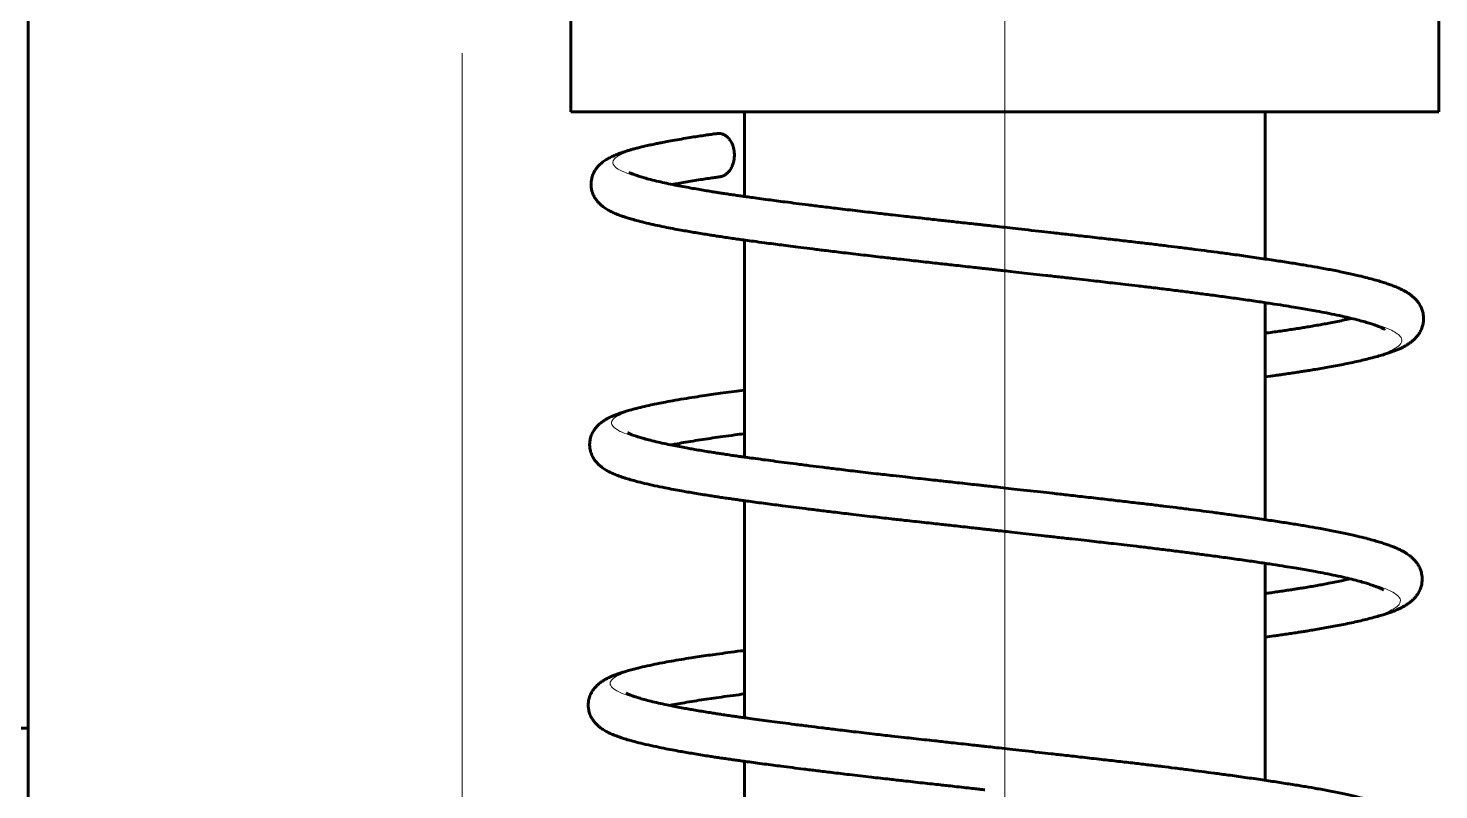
# Model space of a CAD drawing. Header units: millimetres. Extents: x 0 to 594, y 0 to 420.
# Drawn here: x 476.915 to 480.165, y 314.181 to 315.935 of the extents above; entities that cross this region are included whole.
import ezdxf

# ---------------------------------------------------------------- set-up
doc = ezdxf.new("R2010")
doc.units = ezdxf.units.MM
for name, pattern in [('K5LT_AXLED', [19.5, 15, -1.5, 1.5, -1.5]), ('K5LT_BASIC', [0]), ('K5LT_THIN', [0])]:
    doc.linetypes.add(name, pattern=pattern)
doc.layers.add('Системный слой', color=7, linetype='Continuous')

# ---------------------------------------------------------------- blocks, each defined once
blk = doc.blocks.new('U328')
at = {"layer": 'Системный слой', "color": 30, "linetype": 'K5LT_AXLED', "lineweight": 18, "true_color": 0xff8000}
blk.add_line((477.9147, 313.2279), (477.9147, 315.8779), dxfattribs=at)
blk = doc.blocks.new('U333')
at = {"layer": 'Системный слой', "color": 30, "linetype": 'K5LT_AXLED', "lineweight": 18, "true_color": 0xff8000}
blk.add_line((477.9147, 313.2279), (477.9147, 315.7579), dxfattribs=at)
blk = doc.blocks.new('U332')
at = {"layer": 'Системный слой', "color": 30, "linetype": 'K5LT_AXLED', "lineweight": 18, "true_color": 0xff8000}
blk.add_line((479.1647, 306.5114), (479.1647, 333.0114), dxfattribs=at)
at = {"layer": 'Системный слой', "color": 5, "linetype": 'K5LT_BASIC', "lineweight": 60, "true_color": 0x0000ff}
for p, q in [((476.9147, 307.8979), (476.9147, 317.3979)), ((478.1647, 315.743), (478.1647, 315.993)), ((480.1647, 315.743), (480.1647, 315.993)), ((478.1647, 315.743), (480.1647, 315.743)), ((478.5647, 315.743), (478.5647, 315.5479)), ((479.7647, 315.743), (479.7647, 315.4038)), ((478.5647, 315.4475), (478.5647, 314.9475)), ((479.7647, 315.3032), (479.7647, 314.8033)), ((478.5647, 314.8471), (478.5647, 314.3471)), ((479.7647, 314.7028), (479.7647, 314.2029)), ((478.5647, 314.2466), (478.5647, 313.7466))]:
    blk.add_line(p, q, dxfattribs=at)
for points, knots in [([(479.1254, 315.381), (479.1251, 315.3811), (479.1227, 315.3813), (479.1143, 315.3822), (479.1019, 315.3836), (479.0846, 315.3855), (479.0639, 315.3878), (479.0437, 315.3901), (479.0253, 315.3921), (479.007, 315.3941), (478.987, 315.3963), (478.966, 315.3986), (478.9434, 315.4011), (478.9162, 315.4041), (478.8808, 315.4081), (478.8383, 315.413), (478.7945, 315.4181), (478.7556, 315.4228), (478.7232, 315.4268), (478.6959, 315.4302), (478.6719, 315.4333), (478.651, 315.436), (478.6309, 315.4386), (478.6092, 315.4415), (478.5871, 315.4444), (478.5673, 315.4471), (478.551, 315.4494), (478.5359, 315.4515), (478.5213, 315.4536), (478.5076, 315.4557), (478.4951, 315.4576), (478.4822, 315.4596), (478.4677, 315.4619), (478.4523, 315.4644), (478.4369, 315.4671), (478.4209, 315.4699), (478.4033, 315.4731), (478.3838, 315.4769), (478.3637, 315.4811), (478.3431, 315.4857), (478.3246, 315.4902), (478.309, 315.4944), (478.2973, 315.4979), (478.2882, 315.5008), (478.2811, 315.5032), (478.2748, 315.5055), (478.2691, 315.5078), (478.264, 315.51), (478.2594, 315.5122), (478.255, 315.5144), (478.2505, 315.5168), (478.2459, 315.5196), (478.2413, 315.5227), (478.2365, 315.5264), (478.2316, 315.5307), (478.2266, 315.536), (478.2218, 315.5423), (478.2174, 315.5499), (478.2139, 315.5585), (478.2119, 315.5675), (478.2114, 315.5754), (478.2117, 315.5825), (478.2129, 315.5894), (478.2151, 315.5968), (478.2185, 315.6044), (478.2228, 315.6113), (478.2275, 315.6172), (478.2322, 315.622), (478.2367, 315.6258), (478.241, 315.6291), (478.2452, 315.632), (478.2497, 315.6346), (478.2542, 315.6371), (478.2593, 315.6397), (478.2648, 315.6422), (478.271, 315.6447), (478.2777, 315.6472), (478.2854, 315.6499), (478.2937, 315.6526), (478.3019, 315.655), (478.3098, 315.6572), (478.3181, 315.6594), (478.3282, 315.6619), (478.3402, 315.6648), (478.3528, 315.6676), (478.3647, 315.67), (478.3768, 315.6725), (478.3915, 315.6753), (478.4096, 315.6785), (478.4291, 315.6819), (478.4475, 315.6848), (478.4641, 315.6874), (478.4791, 315.6896), (478.4923, 315.6915), (478.4991, 315.6924), (478.5018, 315.6928)], [0, 0, 0, 0, 0.265235, 0.497802, 0.731105, 1.009525, 1.311097, 1.57626, 1.7933, 2.033244, 2.330516, 2.660265, 2.982506, 3.37741, 3.917595, 4.608313, 5.333723, 5.959026, 6.469896, 6.941848, 7.360369, 7.725459, 8.039338, 8.421671, 8.881483, 9.272675, 9.626854, 9.986732, 10.437184, 10.887616, 11.253752, 11.615039, 12.076027, 12.57893, 13.055191, 13.569076, 14.255354, 15.050977, 16.033739, 17.089903, 18.362295, 19.497644, 20.57942, 21.478366, 22.327682, 23.140661, 24.104329, 25.110747, 26.122845, 27.16118, 28.352574, 29.797203, 31.415187, 33.201967, 35.479663, 37.978083, 40.919411, 44.001991, 47.683074, 50.967546, 53.789356, 55.923473, 58.395521, 61.245866, 64.391505, 67.516631, 70.357371, 72.744355, 74.740692, 76.435277, 78.035139, 79.436115, 80.819821, 82.112428, 83.391156, 84.494621, 85.501753, 86.486212, 87.386382, 88.146687, 88.72041, 89.288527, 89.930056, 90.629578, 91.20002, 91.617941, 91.983362, 92.433336, 92.97112, 93.51433, 94.015123, 94.470242, 94.94872, 95.458639, 96, 96, 96, 96]), ([(478.2999, 315.6034), (478.2999, 315.6034), (478.3003, 315.6031), (478.3016, 315.6024), (478.3031, 315.6016), (478.3052, 315.6007), (478.3082, 315.5994), (478.3123, 315.5977), (478.3175, 315.5959), (478.3244, 315.5937), (478.3342, 315.5907), (478.3484, 315.5868), (478.3655, 315.5826), (478.3846, 315.5784), (478.4031, 315.5745), (478.422, 315.5708), (478.4399, 315.5675), (478.4571, 315.5645), (478.473, 315.5618), (478.487, 315.5595), (478.4987, 315.5577), (478.5089, 315.5561), (478.5194, 315.5545), (478.531, 315.5527), (478.5434, 315.5509), (478.555, 315.5493), (478.5669, 315.5476), (478.5809, 315.5457), (478.5987, 315.5432), (478.6185, 315.5406), (478.6389, 315.5378), (478.6605, 315.535), (478.6847, 315.5319), (478.7125, 315.5284), (478.7441, 315.5244), (478.7822, 315.5198), (478.8249, 315.5147), (478.8675, 315.5097), (478.9031, 315.5057), (478.9297, 315.5027), (478.9507, 315.5003), (478.9697, 315.4983), (478.9886, 315.4962), (479.0067, 315.4942), (479.0229, 315.4924), (479.0383, 315.4907), (479.0548, 315.4889), (479.0738, 315.4868), (479.0931, 315.4847), (479.1089, 315.4829), (479.1189, 315.4818), (479.1243, 315.4812), (479.1257, 315.481), (479.1259, 315.481)], [0, 0, 0, 0, 3.597119, 5.80519, 7.883678, 9.805189, 11.91901, 13.853854, 15.531926, 17.168938, 19.299795, 21.520842, 23.926488, 25.714811, 27.497365, 28.930601, 30.220586, 31.282825, 32.212741, 33.052032, 33.706744, 34.228895, 34.815961, 35.523893, 36.200939, 36.760124, 37.192073, 37.744357, 38.412413, 39.119998, 39.73897, 40.394058, 41.192334, 42.045799, 43.009068, 44.087103, 45.38219, 46.632275, 47.609601, 48.313234, 48.830449, 49.34974, 49.880006, 50.35509, 50.751659, 51.07978, 51.445451, 51.888654, 52.415697, 52.909756, 53.333144, 53.670899, 54, 54, 54, 54]), ([(478.5087, 315.5933), (478.5071, 315.5931), (478.5021, 315.5924), (478.4905, 315.5907), (478.4759, 315.5885), (478.4592, 315.586), (478.4415, 315.5831), (478.4241, 315.5801), (478.4099, 315.5775), (478.4019, 315.576), (478.3989, 315.5754)], [0, 0, 0, 0, 1.560476, 3.022186, 4.475036, 5.886388, 7.348862, 8.772535, 10.119725, 11, 11, 11, 11]), ([(479.1259, 315.481), (479.1303, 315.4805), (479.1411, 315.4793), (479.1633, 315.4769), (479.1978, 315.473), (479.2378, 315.4685), (479.28, 315.4638), (479.3134, 315.46), (479.3521, 315.4557), (479.3927, 315.451), (479.4328, 315.4465), (479.469, 315.4423), (479.5027, 315.4384), (479.5336, 315.4346), (479.5643, 315.4309), (479.5945, 315.4271), (479.6246, 315.4232), (479.6549, 315.4192), (479.6882, 315.4147), (479.7258, 315.4095), (479.7644, 315.4039), (479.8011, 315.3984), (479.8341, 315.3932), (479.8642, 315.3883), (479.8939, 315.3831), (479.9244, 315.3774), (479.9545, 315.3712), (479.9803, 315.3654), (480.0006, 315.3603), (480.0167, 315.356), (480.0297, 315.3522), (480.0412, 315.3486), (480.0519, 315.3449), (480.0621, 315.3411), (480.0715, 315.3372), (480.0797, 315.3333), (480.0865, 315.3298), (480.0921, 315.3264), (480.097, 315.3232), (480.1017, 315.3198), (480.1065, 315.3157), (480.1116, 315.3108), (480.1169, 315.3045), (480.1219, 315.2969), (480.126, 315.2883), (480.1284, 315.2799), (480.1296, 315.2723), (480.1299, 315.2655), (480.1293, 315.2579), (480.1275, 315.2492), (480.124, 315.2399), (480.1192, 315.2314), (480.1138, 315.2244), (480.1081, 315.2185), (480.102, 315.2133), (480.0955, 315.2086), (480.0887, 315.2043), (480.0818, 315.2006), (480.0746, 315.1971), (480.0669, 315.1938), (480.0585, 315.1906), (480.0497, 315.1875), (480.0395, 315.1842), (480.027, 315.1804), (480.0123, 315.1764), (479.9966, 315.1725), (479.9801, 315.1686), (479.9629, 315.1649), (479.9451, 315.1612), (479.9275, 315.1578), (479.9103, 315.1547), (479.8934, 315.1517), (479.8779, 315.1491), (479.8645, 315.1469), (479.8529, 315.1451), (479.8413, 315.1433), (479.8286, 315.1414), (479.815, 315.1394), (479.8015, 315.1374), (479.7854, 315.1352), (479.7729, 315.1335), (479.7647, 315.1324)], [0, 0, 0, 0, 0.400556, 0.749799, 1.088298, 1.783972, 2.079575, 2.435929, 2.858294, 3.344048, 3.784085, 4.217112, 4.603715, 4.987862, 5.366716, 5.795549, 6.204692, 6.594609, 7.024269, 7.550206, 8.124904, 8.655708, 9.19195, 9.713361, 10.238175, 10.893912, 11.694704, 12.542716, 13.319127, 14.058574, 14.832736, 15.59983, 16.464239, 17.494409, 18.723816, 20.052938, 21.520711, 22.825987, 24.192562, 25.541892, 27.179388, 29.193722, 31.574854, 34.505969, 37.46289, 40.264122, 42.439667, 44.22576, 46.22766, 48.964978, 52.103429, 55.120749, 57.718299, 59.963899, 62.099828, 64.067708, 65.767319, 67.239488, 68.405762, 69.671058, 70.6418, 71.502453, 72.327514, 73.234675, 74.162075, 74.997354, 75.751238, 76.517875, 77.201965, 77.813078, 78.342406, 78.812516, 79.261298, 79.626021, 79.912994, 80.22936, 80.610072, 80.980894, 81.29835, 81.562914, 82, 82, 82, 82]), ([(480.0397, 315.2417), (480.0397, 315.2417), (480.0395, 315.2418), (480.0391, 315.2421), (480.0384, 315.2425), (480.0373, 315.2431), (480.0356, 315.244), (480.0327, 315.2454), (480.028, 315.2475), (480.0213, 315.2501), (480.0125, 315.2533), (480.0019, 315.2567), (479.989, 315.2605), (479.9732, 315.2647), (479.9541, 315.2693), (479.9321, 315.2743), (479.9085, 315.2791), (479.8866, 315.2833), (479.8672, 315.2868), (479.8492, 315.2899), (479.8295, 315.2932), (479.806, 315.2969), (479.778, 315.3013), (479.7454, 315.3061), (479.7098, 315.3113), (479.6728, 315.3164), (479.6377, 315.3212), (479.6051, 315.3254), (479.5731, 315.3295), (479.5396, 315.3337), (479.5053, 315.3379), (479.4727, 315.3417), (479.4443, 315.3451), (479.419, 315.3479), (479.3963, 315.3505), (479.3738, 315.3531), (479.3495, 315.3559), (479.3218, 315.359), (479.2916, 315.3624), (479.2609, 315.3659), (479.2309, 315.3692), (479.2027, 315.3724), (479.1779, 315.3752), (479.1594, 315.3772), (479.1491, 315.3784), (479.1444, 315.3789), (479.1414, 315.3792), (479.1383, 315.3796), (479.1343, 315.38), (479.1298, 315.3805), (479.1265, 315.3809), (479.1255, 315.381), (479.1254, 315.381)], [0, 0, 0, 0, 1.42377, 3.397322, 5.257135, 7.110543, 8.963291, 11.190389, 13.633372, 16.239749, 18.446741, 20.481498, 22.369969, 24.180433, 25.888486, 27.547136, 28.954135, 30.069996, 30.85767, 31.557966, 32.285115, 33.123765, 34.097163, 35.106508, 36.235995, 37.375093, 38.435643, 39.360358, 40.272513, 41.270987, 42.226042, 43.031062, 43.732908, 44.323475, 44.875718, 45.393423, 45.987857, 46.692073, 47.446822, 48.127894, 48.715457, 49.282082, 49.898305, 50.450371, 50.916561, 51.257906, 51.537041, 51.766754, 52.065451, 52.384292, 52.729196, 53, 53, 53, 53]), ([(479.7647, 315.2328), (479.7707, 315.2336), (479.782, 315.2351), (479.7977, 315.2374), (479.8122, 315.2395), (479.8254, 315.2415), (479.8367, 315.2432), (479.8473, 315.2449), (479.8591, 315.2468), (479.873, 315.2491), (479.8875, 315.2516), (479.9018, 315.2542), (479.9168, 315.257), (479.9325, 315.2601), (479.9487, 315.2636), (479.9588, 315.2658), (479.9638, 315.267)], [0, 0, 0, 0, 0.906811, 1.805249, 2.850346, 3.934317, 4.844735, 5.576682, 6.490486, 7.631513, 8.851812, 10.002623, 11.276457, 13.00892, 14.897899, 17, 17, 17, 17]), ([(479.1222, 314.781), (479.1219, 314.7811), (479.1187, 314.7814), (479.1079, 314.7826), (479.0874, 314.7849), (479.0608, 314.7878), (479.035, 314.7907), (479.0178, 314.7926), (478.9993, 314.7946), (478.9781, 314.7969), (478.9563, 314.7993), (478.9311, 314.8021), (478.8994, 314.8056), (478.8576, 314.8104), (478.8128, 314.8156), (478.771, 314.8206), (478.736, 314.8249), (478.697, 314.8297), (478.6637, 314.8339), (478.6335, 314.8378), (478.6135, 314.8405), (478.5935, 314.8431), (478.5754, 314.8456), (478.5603, 314.8477), (478.547, 314.8495), (478.534, 314.8513), (478.5207, 314.8533), (478.508, 314.8551), (478.4957, 314.857), (478.4822, 314.8591), (478.4667, 314.8615), (478.4501, 314.8643), (478.4342, 314.867), (478.4179, 314.8699), (478.4002, 314.8731), (478.3795, 314.8772), (478.3475, 314.8838), (478.32, 314.8905), (478.2989, 314.8964), (478.2876, 314.8999), (478.2794, 314.9027), (478.273, 314.905), (478.2672, 314.9073), (478.2619, 314.9095), (478.2568, 314.9119), (478.2519, 314.9143), (478.2469, 314.917), (478.2421, 314.92), (478.2368, 314.9236), (478.2314, 314.928), (478.2257, 314.9334), (478.2204, 314.9397), (478.2153, 314.9476), (478.2112, 314.9569), (478.2087, 314.9671), (478.208, 314.9772), (478.2091, 314.9873), (478.2119, 314.9975), (478.2166, 315.007), (478.222, 315.0145), (478.227, 315.0201), (478.2315, 315.0242), (478.2354, 315.0274), (478.239, 315.03), (478.2426, 315.0323), (478.2462, 315.0345), (478.2499, 315.0366), (478.2541, 315.0387), (478.2593, 315.0412), (478.2662, 315.0441), (478.2747, 315.0474), (478.2843, 315.0506), (478.295, 315.0539), (478.3077, 315.0576), (478.3242, 315.0618), (478.3427, 315.0661), (478.361, 315.07), (478.3788, 315.0735), (478.3992, 315.0773), (478.4231, 315.0814), (478.4485, 315.0855), (478.4717, 315.089), (478.4936, 315.0922), (478.5161, 315.0952), (478.54, 315.0984), (478.5568, 315.1006), (478.5647, 315.1016)], [0, 0, 0, 0, 0.277196, 0.519805, 0.754485, 1.27412, 1.481906, 1.657428, 1.891589, 2.177984, 2.494541, 2.791182, 3.232637, 3.81685, 4.51903, 5.099289, 5.597555, 6.060507, 6.876201, 7.175554, 7.496389, 7.834843, 8.159553, 8.441897, 8.694225, 8.988504, 9.340098, 9.710707, 10.040802, 10.386788, 10.837306, 11.325097, 11.778393, 12.225365, 12.859586, 13.590484, 14.586144, 16.971793, 18.125783, 19.186743, 19.980498, 20.73153, 21.499583, 22.435287, 23.397378, 24.520391, 25.66401, 27.078843, 28.626208, 30.746337, 33.108394, 35.896817, 38.745798, 42.461293, 45.860294, 48.879239, 51.929585, 55.47302, 59.329222, 62.419152, 64.830198, 66.742683, 68.148449, 69.420411, 70.558567, 71.614837, 72.63175, 73.60368, 74.738625, 75.988709, 77.25063, 78.349101, 79.208882, 80.14526, 81.107316, 82.023171, 82.686467, 83.231866, 83.848392, 84.529493, 85.084707, 85.534735, 85.884814, 86.248307, 86.650704, 87, 87, 87, 87]), ([(478.2966, 315.0034), (478.2967, 315.0034), (478.2968, 315.0033), (478.2974, 315.0029), (478.2984, 315.0024), (478.2998, 315.0017), (478.3015, 315.0009), (478.304, 314.9998), (478.3076, 314.9983), (478.3133, 314.9963), (478.3215, 314.9936), (478.3331, 314.9901), (478.3477, 314.9862), (478.3647, 314.9821), (478.3832, 314.978), (478.4013, 314.9742), (478.4182, 314.971), (478.4331, 314.9682), (478.4475, 314.9656), (478.4621, 314.9631), (478.4774, 314.9606), (478.4916, 314.9583), (478.5042, 314.9563), (478.5162, 314.9545), (478.529, 314.9526), (478.5425, 314.9506), (478.5553, 314.9488), (478.5691, 314.9469), (478.5862, 314.9445), (478.6074, 314.9416), (478.6315, 314.9384), (478.6571, 314.9351), (478.6852, 314.9314), (478.7147, 314.9277), (478.7459, 314.9238), (478.7805, 314.9196), (478.8216, 314.9147), (478.8652, 314.9096), (478.9041, 314.9052), (478.934, 314.9019), (478.9587, 314.8991), (478.9817, 314.8966), (479.0036, 314.8942), (479.0229, 314.8921), (479.0415, 314.89), (479.0625, 314.8877), (479.0849, 314.8852), (479.1036, 314.8832), (479.1153, 314.8819), (479.1211, 314.8812), (479.1225, 314.8811), (479.1227, 314.881)], [0, 0, 0, 0, 1.729711, 3.866553, 5.75773, 7.40324, 9.136388, 10.7836, 12.612726, 14.589583, 16.81498, 18.987576, 21.105383, 23.154017, 25.001913, 26.582346, 27.810139, 28.850347, 29.660054, 30.534422, 31.436997, 32.241012, 32.892651, 33.519448, 34.270429, 34.971615, 35.531924, 36.00443, 36.632842, 37.402374, 38.121287, 38.906006, 39.761635, 40.711831, 41.567041, 42.489, 43.624635, 44.920199, 45.968223, 46.714439, 47.296707, 47.941769, 48.520079, 48.940168, 49.309992, 49.772291, 50.342031, 50.878906, 51.34287, 51.696227, 52, 52, 52, 52]), ([(478.5647, 315.0014), (478.5573, 315.0004), (478.5401, 314.9981), (478.5156, 314.9948), (478.4908, 314.9913), (478.4678, 314.9878), (478.4452, 314.9843), (478.4245, 314.9808), (478.4081, 314.9778), (478.3991, 314.9761), (478.3956, 314.9754)], [0, 0, 0, 0, 0.999931, 2.343907, 3.555231, 4.932852, 6.437502, 8.197742, 9.871617, 11, 11, 11, 11]), ([(479.1227, 314.881), (479.127, 314.8806), (479.1379, 314.8793), (479.16, 314.8769), (479.1946, 314.873), (479.2346, 314.8686), (479.2768, 314.8638), (479.3101, 314.8601), (479.3489, 314.8557), (479.3895, 314.8511), (479.4296, 314.8465), (479.4658, 314.8423), (479.4995, 314.8384), (479.5304, 314.8346), (479.561, 314.8309), (479.5913, 314.8271), (479.6214, 314.8232), (479.6516, 314.8192), (479.685, 314.8147), (479.7225, 314.8095), (479.7612, 314.8039), (479.7979, 314.7984), (479.8308, 314.7932), (479.861, 314.7883), (479.8906, 314.7831), (479.9212, 314.7774), (479.9512, 314.7712), (479.9771, 314.7654), (479.9974, 314.7603), (480.0134, 314.756), (480.0265, 314.7522), (480.038, 314.7486), (480.0486, 314.7449), (480.0589, 314.7411), (480.0683, 314.7372), (480.0765, 314.7333), (480.0832, 314.7298), (480.0889, 314.7265), (480.0938, 314.7232), (480.0985, 314.7198), (480.1033, 314.7158), (480.1084, 314.7108), (480.1137, 314.7045), (480.1187, 314.6969), (480.1227, 314.6883), (480.1252, 314.6799), (480.1264, 314.6724), (480.1266, 314.6655), (480.1261, 314.6579), (480.1243, 314.6492), (480.1208, 314.6399), (480.116, 314.6315), (480.1105, 314.6244), (480.1048, 314.6185), (480.0988, 314.6133), (480.0923, 314.6086), (480.0854, 314.6043), (480.0786, 314.6006), (480.0713, 314.5971), (480.0637, 314.5938), (480.0552, 314.5906), (480.0465, 314.5875), (480.0363, 314.5842), (480.0238, 314.5805), (480.0091, 314.5764), (479.9933, 314.5725), (479.9768, 314.5686), (479.9597, 314.5649), (479.9419, 314.5612), (479.9243, 314.5578), (479.907, 314.5547), (479.8902, 314.5517), (479.8747, 314.5491), (479.8613, 314.5469), (479.8497, 314.5451), (479.8381, 314.5433), (479.8254, 314.5414), (479.8117, 314.5394), (479.7983, 314.5374), (479.7831, 314.5353), (479.7717, 314.5338), (479.7647, 314.5328)], [0, 0, 0, 0, 0.400839, 0.750329, 1.089067, 1.785233, 2.081045, 2.437651, 2.860314, 3.346412, 3.78676, 4.220093, 4.60697, 4.991388, 5.37051, 5.799646, 6.209078, 6.59927, 7.029234, 7.555543, 8.130647, 8.661827, 9.198448, 9.720227, 10.245412, 10.901613, 11.702971, 12.551582, 13.328542, 14.068512, 14.843222, 15.610857, 16.475877, 17.506776, 18.737051, 20.067113, 21.535924, 22.842123, 24.209663, 25.559947, 27.198601, 29.214359, 31.597174, 34.530361, 37.489372, 40.292584, 42.469667, 44.257023, 46.260338, 48.999591, 52.140261, 55.159714, 57.7591, 60.006287, 62.143726, 64.112997, 65.81381, 67.287019, 68.454117, 69.720308, 70.691737, 71.552998, 72.378642, 73.286444, 74.2145, 75.050369, 75.804786, 76.571965, 77.256539, 77.868084, 78.397786, 78.868228, 79.317327, 79.682309, 79.969484, 80.286074, 80.667054, 81.038139, 81.35582, 81.620571, 82, 82, 82, 82]), ([(480.0365, 314.6417), (480.0364, 314.6417), (480.0363, 314.6418), (480.0359, 314.6421), (480.0352, 314.6425), (480.0341, 314.6431), (480.0323, 314.644), (480.0294, 314.6454), (480.0247, 314.6475), (480.0181, 314.6501), (480.0092, 314.6533), (479.9987, 314.6567), (479.9857, 314.6605), (479.97, 314.6647), (479.9509, 314.6694), (479.9289, 314.6743), (479.9053, 314.6791), (479.8834, 314.6833), (479.8639, 314.6868), (479.8459, 314.6899), (479.8263, 314.6932), (479.8027, 314.6969), (479.7747, 314.7013), (479.7421, 314.7062), (479.7066, 314.7113), (479.6696, 314.7164), (479.6344, 314.7212), (479.6019, 314.7254), (479.5698, 314.7295), (479.5363, 314.7337), (479.5021, 314.7379), (479.4695, 314.7418), (479.441, 314.7451), (479.4158, 314.748), (479.393, 314.7506), (479.3705, 314.7531), (479.3463, 314.7559), (479.3186, 314.759), (479.2884, 314.7624), (479.2577, 314.7659), (479.2277, 314.7693), (479.1995, 314.7724), (479.1746, 314.7752), (479.1561, 314.7773), (479.1459, 314.7784), (479.1412, 314.7789), (479.1382, 314.7793), (479.1351, 314.7796), (479.1311, 314.78), (479.1265, 314.7806), (479.1233, 314.7809), (479.1223, 314.781), (479.1222, 314.781)], [0, 0, 0, 0, 1.42378, 3.397335, 5.25715, 7.110559, 8.963309, 11.1904, 13.633374, 16.239741, 18.446733, 20.48149, 22.369963, 24.180429, 25.888483, 27.547134, 28.954134, 30.069995, 30.85767, 31.557967, 32.285116, 33.123767, 34.097166, 35.106513, 36.236003, 37.375107, 38.435663, 39.360383, 40.272544, 41.271038, 42.226106, 43.031134, 43.732975, 44.323547, 44.875793, 45.393496, 45.987925, 46.692139, 47.446874, 48.127928, 48.71547, 49.282088, 49.898314, 50.450409, 50.916639, 51.258022, 51.537174, 51.766891, 52.065586, 52.384422, 52.729282, 53, 53, 53, 53]), ([(479.7647, 314.6332), (479.7695, 314.6339), (479.7796, 314.6353), (479.7944, 314.6374), (479.809, 314.6395), (479.8222, 314.6415), (479.8334, 314.6432), (479.844, 314.6449), (479.8558, 314.6468), (479.8697, 314.6491), (479.8843, 314.6516), (479.8986, 314.6542), (479.9135, 314.657), (479.9293, 314.6602), (479.9455, 314.6636), (479.9556, 314.6658), (479.9606, 314.667)], [0, 0, 0, 0, 0.748186, 1.655476, 2.710882, 3.805543, 4.724938, 5.464102, 6.386921, 7.539207, 8.771542, 9.933704, 11.220107, 12.969663, 14.877277, 17, 17, 17, 17]), ([(479.1189, 314.1811), (479.1186, 314.1811), (479.1154, 314.1814), (479.1046, 314.1826), (479.0841, 314.1849), (479.0576, 314.1878), (479.0318, 314.1907), (479.0146, 314.1926), (478.9961, 314.1946), (478.9749, 314.1969), (478.9531, 314.1993), (478.9279, 314.2021), (478.8961, 314.2057), (478.8544, 314.2104), (478.8096, 314.2156), (478.7678, 314.2206), (478.7327, 314.2249), (478.6938, 314.2297), (478.6604, 314.2339), (478.6303, 314.2378), (478.6102, 314.2405), (478.5903, 314.2432), (478.5722, 314.2456), (478.557, 314.2477), (478.5437, 314.2495), (478.5308, 314.2514), (478.5175, 314.2533), (478.5048, 314.2552), (478.4924, 314.257), (478.479, 314.2591), (478.4634, 314.2616), (478.4469, 314.2643), (478.431, 314.267), (478.4147, 314.2699), (478.397, 314.2731), (478.3763, 314.2772), (478.3443, 314.2839), (478.3168, 314.2905), (478.2957, 314.2964), (478.2844, 314.2999), (478.2761, 314.3027), (478.2698, 314.305), (478.264, 314.3073), (478.2587, 314.3095), (478.2535, 314.3119), (478.2487, 314.3143), (478.2437, 314.3171), (478.2388, 314.32), (478.2336, 314.3237), (478.2281, 314.328), (478.2225, 314.3334), (478.2172, 314.3397), (478.212, 314.3476), (478.2079, 314.3569), (478.2055, 314.3671), (478.2048, 314.3772), (478.2058, 314.3873), (478.2087, 314.3976), (478.2133, 314.407), (478.2187, 314.4146), (478.2238, 314.4201), (478.2282, 314.4242), (478.2322, 314.4274), (478.2357, 314.43), (478.2393, 314.4323), (478.2429, 314.4345), (478.2467, 314.4366), (478.2509, 314.4387), (478.2561, 314.4412), (478.2628, 314.444), (478.2708, 314.4471), (478.2794, 314.4501), (478.2883, 314.4529), (478.2981, 314.4558), (478.3112, 314.4594), (478.329, 314.4638), (478.351, 314.4686), (478.3736, 314.4732), (478.3958, 314.4773), (478.4179, 314.4811), (478.4398, 314.4847), (478.4606, 314.4878), (478.4806, 314.4908), (478.5025, 314.4938), (478.5275, 314.4972), (478.549, 314.5001), (478.5618, 314.5017), (478.5647, 314.5021)], [0, 0, 0, 0, 0.280231, 0.525496, 0.762745, 1.288066, 1.498124, 1.675568, 1.912299, 2.201835, 2.52186, 2.821747, 3.268009, 3.858593, 4.568433, 5.15504, 5.658761, 6.126777, 6.95139, 7.254018, 7.578364, 7.920522, 8.248782, 8.534208, 8.789298, 9.086803, 9.442251, 9.816906, 10.150603, 10.50036, 10.955799, 11.448916, 11.907167, 12.359045, 13.000228, 13.739145, 14.745671, 17.157351, 18.32397, 19.396544, 20.198984, 20.958228, 21.734685, 22.680626, 23.653249, 24.788548, 25.944681, 27.37499, 28.939284, 31.082608, 33.47051, 36.289441, 39.169598, 42.925764, 46.361972, 49.41396, 52.497599, 56.079716, 59.978021, 63.101748, 65.539166, 67.472562, 68.893686, 70.179514, 71.330049, 72.397845, 73.425921, 74.408558, 75.555908, 76.819199, 78.002981, 79.028279, 79.812696, 80.557401, 81.380334, 82.398385, 83.369742, 84.162875, 84.78608, 85.391774, 85.902089, 86.291242, 86.663514, 87.017545, 87.425752, 87.872436, 88, 88, 88, 88]), ([(478.2934, 314.4034), (478.2934, 314.4034), (478.2936, 314.4033), (478.2942, 314.4029), (478.2952, 314.4024), (478.2965, 314.4017), (478.2983, 314.4009), (478.3008, 314.3998), (478.3044, 314.3983), (478.31, 314.3963), (478.3183, 314.3936), (478.3299, 314.3901), (478.3445, 314.3862), (478.3615, 314.3821), (478.3799, 314.378), (478.3981, 314.3743), (478.4149, 314.371), (478.4298, 314.3682), (478.4442, 314.3656), (478.4589, 314.3631), (478.4741, 314.3606), (478.4884, 314.3583), (478.5009, 314.3563), (478.513, 314.3545), (478.5258, 314.3526), (478.5392, 314.3506), (478.5521, 314.3488), (478.5658, 314.3469), (478.5829, 314.3445), (478.6041, 314.3416), (478.6283, 314.3384), (478.6538, 314.3351), (478.682, 314.3314), (478.7115, 314.3277), (478.7427, 314.3238), (478.7772, 314.3196), (478.8183, 314.3147), (478.8619, 314.3096), (478.9009, 314.3052), (478.9308, 314.3019), (478.9554, 314.2991), (478.9784, 314.2966), (479.0004, 314.2942), (479.0197, 314.2921), (479.0382, 314.29), (479.0593, 314.2877), (479.0816, 314.2853), (479.1004, 314.2832), (479.1121, 314.2819), (479.1179, 314.2812), (479.1193, 314.2811), (479.1195, 314.2811)], [0, 0, 0, 0, 1.72971, 3.866552, 5.757729, 7.40324, 9.136388, 10.783599, 12.612725, 14.589581, 16.814978, 18.987574, 21.105382, 23.154016, 25.001912, 26.582345, 27.810138, 28.850346, 29.660053, 30.53442, 31.436996, 32.24101, 32.892649, 33.519446, 34.270428, 34.971613, 35.531923, 36.004429, 36.632841, 37.402373, 38.121286, 38.906005, 39.761633, 40.711828, 41.567038, 42.488997, 43.624633, 44.920196, 45.96822, 46.714436, 47.296704, 47.941766, 48.520075, 48.940165, 49.309988, 49.772288, 50.342028, 50.878902, 51.342866, 51.696225, 52, 52, 52, 52]), ([(478.5647, 314.4018), (478.5562, 314.4007), (478.5379, 314.3983), (478.5123, 314.3948), (478.4876, 314.3913), (478.4645, 314.3879), (478.4419, 314.3843), (478.4213, 314.3808), (478.4049, 314.3778), (478.3959, 314.3761), (478.3924, 314.3754)], [0, 0, 0, 0, 1.129926, 2.456432, 3.652009, 5.011722, 6.496812, 8.23417, 9.886285, 11, 11, 11, 11]), ([(479.1195, 314.2811), (479.1238, 314.2806), (479.1346, 314.2794), (479.1568, 314.2769), (479.1913, 314.273), (479.2313, 314.2686), (479.2735, 314.2638), (479.3069, 314.2601), (479.3456, 314.2557), (479.3862, 314.2511), (479.4263, 314.2465), (479.4625, 314.2424), (479.4962, 314.2384), (479.5272, 314.2347), (479.5578, 314.2309), (479.5881, 314.2271), (479.6182, 314.2232), (479.6484, 314.2192), (479.6818, 314.2147), (479.7193, 314.2095), (479.758, 314.2039), (479.7946, 314.1984), (479.8276, 314.1932), (479.8577, 314.1883), (479.8874, 314.1832), (479.9179, 314.1774), (479.948, 314.1713), (479.9738, 314.1654), (479.9942, 314.1604), (480.0102, 314.156), (480.0233, 314.1522), (480.0347, 314.1486), (480.0454, 314.145), (480.0557, 314.1411), (480.065, 314.1372), (480.0733, 314.1334), (480.08, 314.1298), (480.0856, 314.1265), (480.0905, 314.1233), (480.0952, 314.1198), (480.1, 314.1158), (480.1051, 314.1108), (480.1105, 314.1045), (480.1155, 314.097), (480.1195, 314.0883), (480.122, 314.0799), (480.1231, 314.0724), (480.1234, 314.0655), (480.1229, 314.058), (480.1211, 314.0492), (480.1176, 314.0399), (480.1127, 314.0315), (480.1073, 314.0244), (480.1016, 314.0185), (480.0956, 314.0133), (480.0891, 314.0086), (480.0822, 314.0043), (480.0754, 314.0007), (480.0681, 313.9972), (480.0605, 313.9939), (480.052, 313.9906), (480.0433, 313.9875), (480.033, 313.9842), (480.0205, 313.9805), (480.0058, 313.9765), (479.9901, 313.9725), (479.9736, 313.9686), (479.9564, 313.9649), (479.9386, 313.9613), (479.9211, 313.9579), (479.9038, 313.9547), (479.887, 313.9517), (479.8715, 313.9491), (479.8581, 313.9469), (479.8464, 313.9451), (479.8349, 313.9433), (479.8221, 313.9414), (479.8085, 313.9394), (479.795, 313.9375), (479.7808, 313.9355), (479.7706, 313.9341), (479.7647, 313.9333)], [0, 0, 0, 0, 0.401127, 0.750868, 1.089848, 1.786514, 2.082538, 2.4394, 2.862366, 3.348812, 3.789476, 4.22312, 4.610274, 4.994969, 5.374363, 5.803807, 6.213532, 6.604004, 7.034277, 7.560963, 8.13648, 8.66804, 9.205046, 9.7272, 10.252762, 10.909433, 11.711366, 12.560586, 13.338103, 14.078604, 14.85387, 15.622056, 16.487696, 17.519334, 18.750492, 20.081508, 21.551373, 22.858509, 24.22703, 25.578283, 27.218112, 29.235316, 31.619841, 34.555131, 37.516266, 40.321488, 42.500133, 44.288771, 46.293523, 49.034741, 52.177664, 55.199283, 57.800533, 60.049333, 62.188305, 64.158989, 65.861022, 67.335287, 68.503223, 69.770322, 70.742448, 71.604327, 72.430563, 73.339016, 74.267738, 75.104207, 75.859165, 76.626895, 77.311959, 77.923943, 78.454025, 78.924805, 79.374226, 79.739469, 80.02685, 80.343667, 80.724921, 81.096272, 81.41418, 81.679121, 82, 82, 82, 82])]:
    blk.add_open_spline(points, degree=3, knots=knots, dxfattribs=at)
at = {"layer": 'Системный слой', "color": 7, "linetype": 'K5LT_THIN', "lineweight": 18}
for points, knots in [([(478.5055, 315.6931), (478.4716, 315.6883), (478.4136, 315.6792), (478.3515, 315.6667), (478.3129, 315.6566), (478.2901, 315.6489), (478.2747, 315.6419), (478.2638, 315.634), (478.2599, 315.6243), (478.2678, 315.6139), (478.286, 315.6043), (478.3093, 315.5961), (478.3393, 315.5877), (478.3813, 315.578), (478.4348, 315.5677), (478.4907, 315.5585), (478.5434, 315.5507), (478.595, 315.5436), (478.6571, 315.5353), (478.7324, 315.5257), (478.818, 315.5154), (478.9, 315.5059), (478.9774, 315.4974), (479.0508, 315.4894), (479.1014, 315.4838), (479.1259, 315.481)], [0, 0, 0, 0, 1.894031, 3.536401, 4.731423, 5.729401, 6.533163, 7.507073, 8.749893, 10.155873, 11.382614, 12.329879, 13.302543, 14.539068, 15.833109, 16.980861, 17.866633, 18.696769, 19.605641, 20.808872, 22.021575, 23.169702, 24.088581, 25.074173, 26, 26, 26, 26]), ([(479.1254, 315.381), (479.1302, 315.3805), (479.1673, 315.3764), (479.2361, 315.3687), (479.3295, 315.3581), (479.4149, 315.3485), (479.4953, 315.3392), (479.5761, 315.3293), (479.6627, 315.3181), (479.7461, 315.3064), (479.8192, 315.2953), (479.8805, 315.2851), (479.9377, 315.2741), (479.9882, 315.2625), (480.0267, 315.2513), (480.0514, 315.2419), (480.0672, 315.2336), (480.0779, 315.2247), (480.0811, 315.2146), (480.0743, 315.2041), (480.0602, 315.1951), (480.0418, 315.1873), (480.0181, 315.1795), (479.9833, 315.1702), (479.9362, 315.1599), (479.88, 315.1497), (479.8223, 315.1406), (479.7831, 315.1351), (479.7647, 315.1326)], [0, 0, 0, 0, 0.185302, 1.425711, 2.63856, 3.800309, 4.815863, 5.941399, 7.193057, 8.625352, 9.889698, 11.029164, 12.226272, 13.644114, 14.95996, 16.047358, 16.931812, 17.916229, 19.173938, 20.416497, 21.515173, 22.338443, 23.255564, 24.382335, 25.659749, 26.905959, 28.052802, 29, 29, 29, 29]), ([(478.5647, 315.1015), (478.5546, 315.1001), (478.5256, 315.0963), (478.482, 315.0903), (478.4305, 315.0824), (478.3794, 315.0732), (478.3338, 315.0632), (478.3012, 315.054), (478.2801, 315.0462), (478.2658, 315.0386), (478.2576, 315.0298), (478.2587, 315.0203), (478.2693, 315.0111), (478.2867, 315.0028), (478.3106, 314.9947), (478.3442, 314.9856), (478.389, 314.9758), (478.442, 314.966), (478.4989, 314.9567), (478.561, 314.9477), (478.6313, 314.9382), (478.7159, 314.9274), (478.8082, 314.9162), (478.8981, 314.9058), (478.978, 314.897), (479.0508, 314.889), (479.099, 314.8837), (479.1227, 314.881)], [0, 0, 0, 0, 0.530119, 1.544599, 2.499273, 3.747868, 5.14828, 6.396572, 7.374483, 8.328412, 9.496302, 10.786621, 11.980908, 13.014356, 14.017597, 15.20028, 16.479128, 17.682328, 18.847522, 19.91774, 21.11205, 22.39856, 23.830504, 25.103235, 26.116995, 27.078971, 28, 28, 28, 28]), ([(479.1222, 314.781), (479.1307, 314.7801), (479.1761, 314.775), (479.2551, 314.7662), (479.3501, 314.7555), (479.4322, 314.7461), (479.5123, 314.7368), (479.6, 314.7259), (479.687, 314.7143), (479.7604, 314.7038), (479.8188, 314.6948), (479.8711, 314.6862), (479.9252, 314.6761), (479.9782, 314.6643), (480.0208, 314.6523), (480.05, 314.6413), (480.0682, 314.6311), (480.0777, 314.6201), (480.0756, 314.6086), (480.0626, 314.5981), (480.0445, 314.5896), (480.0239, 314.5824), (479.9967, 314.5745), (479.9569, 314.5649), (479.9047, 314.5546), (479.8481, 314.545), (479.8009, 314.538), (479.7739, 314.5343), (479.7647, 314.5331)], [0, 0, 0, 0, 0.329977, 1.748895, 3.032092, 4.032324, 5.054612, 6.342598, 7.756336, 8.973244, 9.937502, 10.875235, 12.031982, 13.414274, 14.867953, 16.113105, 17.272116, 18.50832, 19.943119, 21.211774, 22.20593, 22.97787, 23.88492, 25.065872, 26.371142, 27.575279, 28.526497, 29, 29, 29, 29]), ([(478.5647, 314.5019), (478.5568, 314.5009), (478.5317, 314.4976), (478.4912, 314.4921), (478.4403, 314.4845), (478.3878, 314.4755), (478.3398, 314.4655), (478.3046, 314.4561), (478.281, 314.448), (478.2648, 314.4402), (478.2549, 314.4311), (478.2548, 314.4212), (478.2653, 314.4114), (478.2836, 314.4027), (478.3077, 314.3946), (478.3392, 314.3861), (478.3817, 314.3767), (478.434, 314.3668), (478.4902, 314.3576), (478.5463, 314.3494), (478.6078, 314.341), (478.6841, 314.331), (478.7731, 314.32), (478.8618, 314.3096), (478.9378, 314.301), (479.0066, 314.2935), (479.0658, 314.287), (479.105, 314.2827), (479.1195, 314.2811)], [0, 0, 0, 0, 0.423664, 1.371801, 2.35026, 3.630445, 5.064575, 6.388838, 7.426563, 8.456172, 9.692534, 11.07518, 12.386968, 13.569063, 14.586241, 15.697525, 16.932714, 18.255452, 19.46517, 20.466227, 21.488916, 22.748265, 24.213789, 25.545083, 26.590422, 27.418486, 28.417789, 29, 29, 29, 29])]:
    blk.add_open_spline(points, degree=3, knots=knots, dxfattribs=at)
at = {"layer": 'Системный слой', "color": 5, "linetype": 'K5LT_BASIC', "lineweight": 60, "true_color": 0x0000ff}
blk.add_rational_spline([(478.5055, 315.6931), (478.5043, 315.6931), (478.5031, 315.693), (478.5018, 315.6928)], [1, 1, 0.995404221773, 0.987317839635], degree=3, dxfattribs=at)
blk.add_rational_spline([(478.5087, 315.5933), (478.5191, 315.5948), (478.5416, 315.6057), (478.5421, 315.6855), (478.5151, 315.693), (478.5055, 315.6931)], [0.987045237868, 0.927399559252, 0.682110916879, 0.682110916879, 1, 1], degree=3, knots=[0.0303957, 0.0303957, 0.0303957, 0.0303957, 0.25, 0.25, 0.5, 0.5, 0.5, 0.5], dxfattribs=at)
at = {"layer": 'Системный слой'}
blk.add_blockref('U333', (0, 0), dxfattribs=at)
blk = doc.blocks.new('U327')
at = {"layer": 'Системный слой'}
for name in ['U332', 'U328']:
    blk.add_blockref(name, (0, 0), dxfattribs=at)

msp = doc.modelspace()

# ---------------------------------------------------------------- linework, layer by layer
at = {"layer": 'Системный слой', "color": 5, "linetype": 'K5LT_BASIC', "lineweight": 60, "true_color": 0x0000ff}
for p, q in [((476.68696, 314.32291), (476.91471, 314.32291)), ((478.74987, 314.32291), (478.75036, 314.32291))]:
    msp.add_line(p, q, dxfattribs=at)

# ---------------------------------------------------------------- block references
at = {"layer": 'Системный слой'}
msp.add_blockref('U327', (0, 0), dxfattribs=at)

doc.saveas('drawing.dxf')
